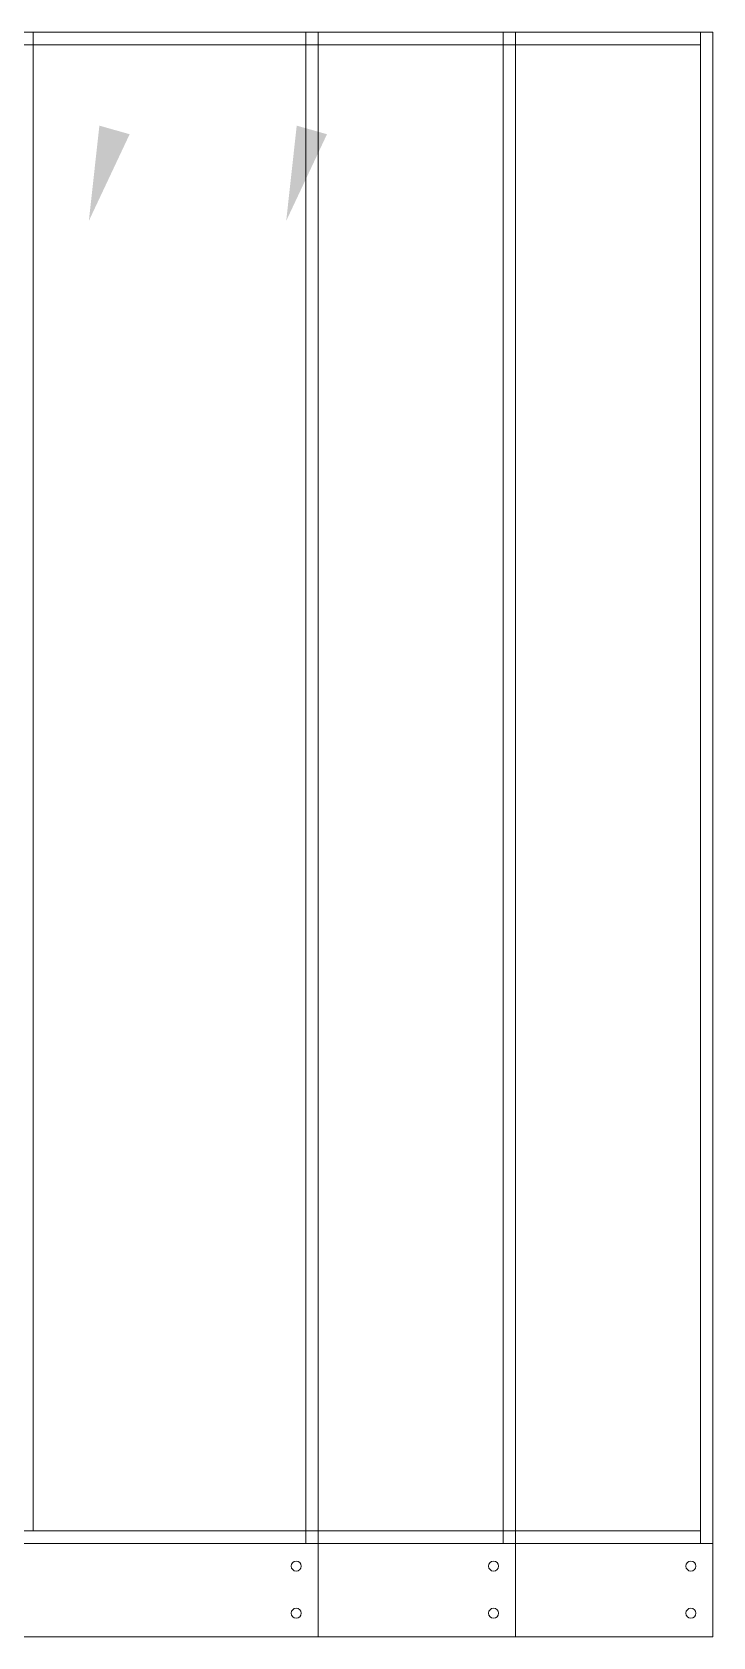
# Model space of a CAD drawing. Header units: millimetres. Extents: x -662756 to 31653, y -141394 to 22156.
# Drawn here: x -655911 to -654829, y -141333 to -138785 of the extents above; entities that cross this region are included whole.
import ezdxf

# ---------------------------------------------------------------- set-up
doc = ezdxf.new("R2010")
doc.units = ezdxf.units.MM
doc.layers.add('냉각탑_dim', color=1, linetype='Continuous')

# ---------------------------------------------------------------- blocks, each defined once
blk = doc.blocks.new('1')
at = {"lineweight": 20}
for p, q in [((17338.8, 11343.8), (18438.8, 11343.8)), ((18418.8, 8943.8), (18418.8, 11343.8)), ((18438.8, 8943.8), (18438.8, 11343.8)), ((17358.8, 11323.8), (18418.8, 11323.8)), ((17338.8, 8963.8), (18418.8, 8963.8)), ((17338.8, 8943.8), (18438.8, 8943.8))]:
    blk.add_line(p, q, dxfattribs=at)
at = {"color": 7, "lineweight": 20}
blk.add_line((17358.8, 8963.8), (17358.8, 11343.8), dxfattribs=at)
at = {"color": 0, "lineweight": 20}
for q in [(18438.8, 8943.8), (11138.8, 8795.5)]:
    blk.add_line((18438.8, 8795.5), q, dxfattribs=at)
at = {"lineweight": 20}
for centre in [(18403.8, 8908), (18403.8, 8833)]:
    blk.add_circle(centre, 8, dxfattribs=at)
at = {"layer": '냉각탑_dim', "lineweight": -3}
blk.add_solid([(17825.5, 11181.7), (17760.7, 11044.1), (17777.4, 11195.3)], dxfattribs=at)

msp = doc.modelspace()

# ---------------------------------------------------------------- block references
at = {"lineweight": 5}
for p in [(-673894.7, -150129), (-673581.2, -150129), (-673267.6, -150129)]:
    msp.add_blockref('1', p, dxfattribs=at)

doc.saveas('drawing.dxf')
